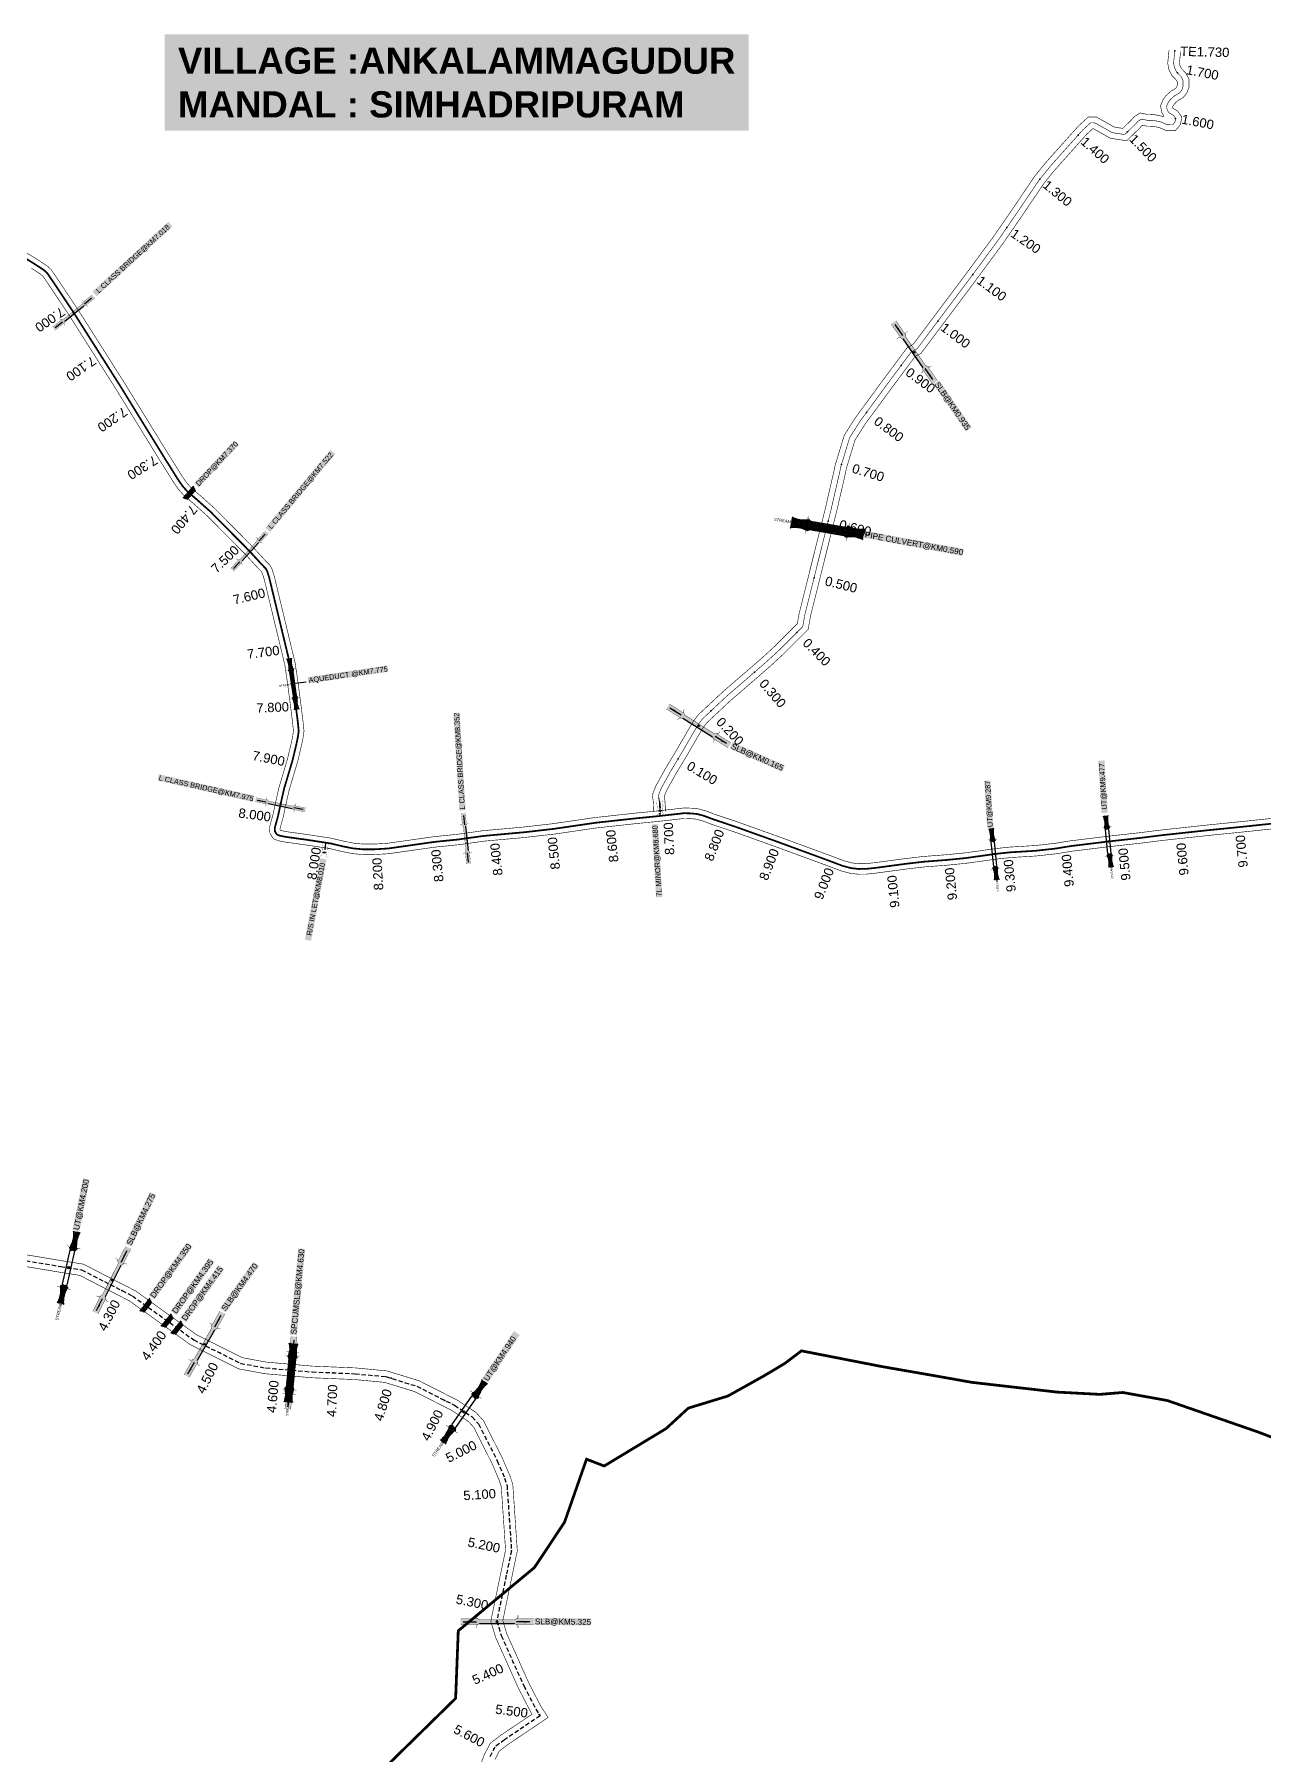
# Model space of a CAD drawing. Header units: inches. Extents: x 174104 to 230935, y 1583276 to 1631460.
# Drawn here: x 195551 to 197661, y 1611636 to 1614587 of the extents above; entities that cross this region are included whole.
import ezdxf
from ezdxf.enums import TextEntityAlignment as Align

# ---------------------------------------------------------------- set-up
doc = ezdxf.new("R2010")
doc.units = ezdxf.units.IN
doc.header["$LTSCALE"] = 15
doc.header["$MEASUREMENT"] = 0
doc.linetypes.add('ACAD_ISO02W100', pattern=[15, 12, -3])
doc.linetypes.add('HIDDEN2', pattern=[0.1875, 0.125, -0.0625])
for name, color, linetype in [('CANAL1', 7, 'Continuous'), ('CS', 134, 'Continuous'), ('CSMark', 72, 'Continuous'), ('STRUCTURE', 5, 'Continuous'), ('TEXT', 1, 'Continuous'), ('text2', 7, 'Continuous'), ('VILLAGE BOUNDRY', 5, 'Continuous')]:
    doc.layers.add(name, color=color, linetype=linetype)
doc.styles.get("Standard").update_dxf_attribs({"font": 'arial.ttf'})
doc.dimstyles.get("Standard").update_dxf_attribs({"dimtxt": 0.18, "dimasz": 0.18, "dimexe": 0.18, "dimexo": 0.0625, "dimgap": 0.09, "dimtad": 0, "dimtih": 1, "dimtoh": 1, "dimdec": 4, "dimzin": 0, "dimdsep": 46, "dimtxsty": 'Standard', "dimcen": 0.09, "dimadec": 0, "dimazin": 0, "dimtfac": 1, "dimtdec": 4, "dimtofl": 0, "dimtmove": 0, "dimatfit": 3, "dimfxl": 1, "dimtolj": 1, "dimtzin": 0, "dimarcsym": 0})

# ---------------------------------------------------------------- blocks, each defined once
blk = doc.blocks.new('DROP')
h = blk.add_hatch()
h.set_pattern_fill('ANSI31', color=1, scale=10, angle=45)
h.set_pattern_definition([(90, (-324.4107, -25.7687), (-1.25, 0), [])])
h.paths.add_polyline_path([(-9.9, -4.3), (-13.8, 4.1), (13.8, 4.1), (10.2, -4.3)])
at = {"layer": 'STRUCTURE', "color": 5, "const_width": 0.49}
blk.add_lwpolyline([(-9.9, -4.3), (-13.8, 4.1), (13.8, 4.1), (10.2, -4.3), (-9.9, -4.3)], dxfattribs=at)
at = {"layer": 'STRUCTURE', "color": 5}
blk.add_circle((0, 0), 1.33, dxfattribs=at)
blk = doc.blocks.new('OT')
at = {"layer": 'STRUCTURE', "color": 190}
for points, const_width in [([(769751.4, 1706595.8), (769729.4, 1706595.8)], 0.5), ([(769751.4, 1706579), (769729.4, 1706579)], 0.5), ([(769775.2, 1706601.8), (769775.2, 1706597.8), (769769.2, 1706593.8), (769761.8, 1706593.8), (769754.4, 1706593.8), (769748.4, 1706597.8), (769748.4, 1706601.8)], 0.5), ([(769748.4, 1706573), (769748.4, 1706577), (769754.4, 1706581), (769761.8, 1706581), (769761.8, 1706581), (769761.8, 1706581), (769769.2, 1706581), (769775.2, 1706577), (769775.2, 1706573)], 0.5), ([(769761.8, 1706593.8), (769761.8, 1706581)], 2.5)]:
    blk.add_lwpolyline(points, dxfattribs=dict(at, const_width=const_width))
at = {"layer": 'STRUCTURE', "color": 0}
blk.add_circle((769761.8, 1706587.4), 1.87, dxfattribs=at)
blk.add_leader([(769732.6, 1706587.4), (769753.8, 1706587.4)], dimstyle='Standard', override={"dimasz": 10, "dimgap": 0.09, "dimtad": 0}, dxfattribs=at)
blk = doc.blocks.new('SLB')
at = {"layer": 'STRUCTURE'}
h = blk.add_hatch(dxfattribs=at)
h.set_pattern_fill('DOTS', color=6, scale=20, angle=320.3722, style=0)
h.set_pattern_definition([(320.372247934, (-159.4327, -72.9564), (1.2786241598, 0.5641323054), [0, -1.25])])
h.paths.add_polyline_path([(769699.5, 1706871.1), (769699.5, 1706861.1), (769729.1, 1706861.1), (769732.1, 1706863.1), (769792.1, 1706863.1), (769795.1, 1706861.1), (769824.7, 1706861.1), (769824.7, 1706871.1), (769795.1, 1706871.1), (769792.1, 1706869.1), (769732.1, 1706869.1), (769729.1, 1706871.1)])
at = {"layer": 'STRUCTURE', "color": 6, "linetype": 'ACAD_ISO02W100', "ltscale": 0.5, "const_width": 0.5}
for points in [[(769699.5, 1706871.1), (769729.1, 1706871.1)], [(769795.1, 1706871.1), (769824.7, 1706871.1)], [(769699.5, 1706861.1), (769729.1, 1706861.1)], [(769795.1, 1706861.1), (769824.7, 1706861.1)]]:
    blk.add_lwpolyline(points, dxfattribs=at)
at = {"layer": 'STRUCTURE', "color": 6, "const_width": 0.628}
for points in [[(769726.1, 1706877.1), (769726.1, 1706873.1), (769732.1, 1706869.1), (769792.1, 1706869.1), (769798.1, 1706873.1), (769798.1, 1706877.1)], [(769726.1, 1706855.1), (769726.1, 1706859.1), (769732.1, 1706863.1), (769792.1, 1706863.1), (769798.1, 1706859.1), (769798.1, 1706855.1)]]:
    blk.add_lwpolyline(points, dxfattribs=at)
at = {"layer": 'STRUCTURE', "color": 6}
blk.add_lwpolyline([(769732.1, 1706863.1), (769792.1, 1706863.1)], dxfattribs=at)
blk.add_lwpolyline([(769732.1, 1706863.1), (769792.1, 1706863.1)], dxfattribs=at)
at = {"layer": 'STRUCTURE', "color": 0}
blk.add_circle((769762.1, 1706866.1), 1.24, dxfattribs=at)
for points in [[(769703.8, 1706866), (769726.7, 1706866)], [(769818.6, 1706865.8), (769795.7, 1706865.8)]]:
    blk.add_leader(points, dimstyle='Standard', override={"dimasz": 10, "dimgap": 0.09, "dimtad": 0}, dxfattribs=at)
blk = doc.blocks.new('AQUEDUCT')
at = {"layer": 'STRUCTURE'}
h = blk.add_hatch(dxfattribs=at)
h.set_pattern_fill('DASH', color=256, scale=8, angle=-90, style=0)
h.set_pattern_definition([(270, (-1706662.7411, 769762.6106), (1, -1), [1, -1])])
edge = h.paths.add_edge_path()
edge.add_spline(control_points=[(6.5, -63.1), (6.2, -62.6), (5.2, -61.2), (4.6, -58.3), (4.1, -54.4), (3.3, -48.8), (4.1, -41.4), (5.4, -35.8), (6, -33)], knot_values=[0, 0, 0, 0, 1.613557, 5.24513, 8.624976, 13.470124, 22.190216, 30.746377, 30.746377, 30.746377, 30.746377], degree=3, periodic=0)
edge.add_line((6, -33), (4, -30))
edge.add_line((4, -30), (4, 30))
edge.add_line((4, 30), (6, 33))
edge.add_spline(control_points=[(6, 33), (5.3, 35.8), (3.9, 41.3), (2.8, 48.7), (3.5, 54.4), (3.9, 58.3), (4.4, 61.2), (5.4, 62.6), (5.7, 63.1)], knot_values=[0, 0, 0, 0, 8.556161, 17.276253, 22.121402, 25.501247, 29.13282, 30.746377, 30.746377, 30.746377, 30.746377], degree=3, periodic=0)
edge.add_line((5.7, 63.1), (-6.5, 63.1))
edge.add_spline(control_points=[(-6.5, 63.1), (-6.2, 62.6), (-5.2, 61.2), (-4.6, 58.3), (-4.1, 54.4), (-3.3, 48.8), (-4.1, 41.4), (-5.4, 35.8), (-6, 33)], knot_values=[0, 0, 0, 0, 1.613557, 5.24513, 8.624976, 13.470124, 22.190216, 30.746377, 30.746377, 30.746377, 30.746377], degree=3, periodic=0)
edge.add_line((-6, 33), (-4, 30))
edge.add_line((-4, 30), (-4, -30))
edge.add_line((-4, -30), (-6, -33))
edge.add_spline(control_points=[(-6, -33), (-5.3, -35.8), (-3.9, -41.3), (-2.8, -48.7), (-3.5, -54.4), (-3.9, -58.3), (-4.4, -61.2), (-5.4, -62.6), (-5.7, -63.1)], knot_values=[0, 0, 0, 0, 8.556161, 17.276253, 22.121402, 25.501247, 29.13282, 30.746377, 30.746377, 30.746377, 30.746377], degree=3, periodic=0)
edge.add_line((-5.7, -63.1), (6.5, -63.1))
blk.add_circle((0, 0), 0.938)
at = {"layer": 'STRUCTURE', "const_width": 0.628}
for points in [[(-12, 36), (-8, 36), (-4, 30), (-4, -30), (-8, -36), (-12, -36)], [(12, 36), (8, 36), (4, 30), (4, -30), (8, -36), (12, -36)]]:
    blk.add_lwpolyline(points, dxfattribs=at)
at = {"layer": 'STRUCTURE', "color": 3}
for points in [[(-4, 30), (-4, -30)], [(-4, 30), (-4, -30)], [(4, 30), (4, -30)]]:
    blk.add_lwpolyline(points, dxfattribs=at)
at = {"layer": 'STRUCTURE'}
for points in [[(-6.5, 63.1), (-5.7, 61.7), (-4.7, 58.2), (-4.2, 54.9), (-3.6, 50.1), (-4.3, 41.4), (-6, 33)], [(5.7, 63.1), (4.8, 61.7), (3.9, 58.2), (3.5, 54.8), (3.1, 50), (4, 41.3), (6, 33)], [(-5.7, -63.1), (-4.8, -61.7), (-3.9, -58.2), (-3.5, -54.8), (-3.1, -50), (-4, -41.3), (-6, -33)], [(6.5, -63.1), (5.7, -61.7), (4.7, -58.2), (4.2, -54.9), (3.6, -50.1), (4.3, -41.4), (6, -33)]]:
    blk.add_spline(points, degree=3, dxfattribs=at)
at = {"layer": 'STRUCTURE', "color": 0}
blk.add_text('STREAM', height=5, dxfattribs=at).set_placement((-19.7, -0.1), align=Align.MIDDLE_CENTER)
for points in [[(32.5, 0.1), (5.8, 0)], [(0.4, -62), (0.1, -38.2)]]:
    blk.add_leader(points, dimstyle='Standard', override={"dimasz": 10, "dimgap": 0.09, "dimtad": 0}, dxfattribs=at)
blk = doc.blocks.new('UT')
at = {"layer": 'STRUCTURE'}
h = blk.add_hatch(dxfattribs=at)
h.set_pattern_fill('DASH', color=150, scale=8, angle=-39.6278, style=0)
h.set_pattern_definition([(320.372247933, (-4370.464, -6260.8811), (1.40800153113, 0.132407282), [1, -1])])
h.paths.add_polyline_path([(765163, 1700681.9), (765165.6, 1700680.6), (765167.2, 1700680.3), (765169.1, 1700680), (765172.4, 1700679.6), (765176.4, 1700679.3), (765179.5, 1700679.5), (765183.1, 1700679.9), (765187.7, 1700680.9), (765188.9, 1700681.2), (765193.1, 1700682.2), (765196.1, 1700680.2), (765196.1, 1700672.2), (765193.1, 1700670.2), (765190.5, 1700670.8), (765188.1, 1700671.3), (765185.5, 1700671.8), (765183.6, 1700672.1), (765181, 1700672.5), (765180.3, 1700672.5), (765178.5, 1700672.6), (765176.7, 1700672.6), (765174.6, 1700672.5), (765172.5, 1700672.3), (765170.4, 1700672), (765168.5, 1700671.7), (765166.1, 1700671.2), (765165, 1700670.8), (765163, 1700669.7)])
h.paths.add_polyline_path([(765259.1, 1700682.2), (765256.1, 1700680.2), (765256.1, 1700672.2), (765259.1, 1700670.2), (765261.9, 1700671), (765264.4, 1700671.6), (765266.4, 1700672), (765269.1, 1700672.5), (765272.7, 1700673), (765276.1, 1700673.1), (765278.6, 1700672.9), (765281.2, 1700672.7), (765283.9, 1700672.3), (765286.4, 1700671.9), (765288, 1700671.3), (765289.2, 1700670.6), (765289.1, 1700682.7), (765287.6, 1700681.8), (765285.7, 1700681.2), (765283, 1700680.7), (765281.2, 1700680.4), (765276.7, 1700679.9), (765272.7, 1700679.9), (765268.7, 1700680.3), (765264.8, 1700681), (765261.2, 1700681.7)])
at = {"layer": 'STRUCTURE', "color": 150, "const_width": 0.628}
for points in [[(765190.1, 1700688.2), (765190.1, 1700684.2), (765196.1, 1700680.2), (765256.1, 1700680.2), (765262.1, 1700684.2), (765262.1, 1700688.2)], [(765190.1, 1700664.2), (765190.1, 1700668.2), (765196.1, 1700672.2), (765256.1, 1700672.2), (765262.1, 1700668.2), (765262.1, 1700664.2)]]:
    blk.add_lwpolyline(points, dxfattribs=at)
at = {"layer": 'STRUCTURE', "color": 150}
for points in [[(765196.1, 1700680.2), (765256.1, 1700680.2)], [(765196.1, 1700672.2), (765256.1, 1700672.2)], [(765196.1, 1700672.2), (765256.1, 1700672.2)]]:
    blk.add_lwpolyline(points, dxfattribs=at)
at = {"layer": 'STRUCTURE', "color": 0}
blk.add_circle((765226.1, 1700676.2), 1.89, dxfattribs=at)
at = {"layer": 'STRUCTURE', "color": 150}
for points in [[(765163, 1700681.9), (765164.4, 1700681.1), (765167.9, 1700680.2), (765171.2, 1700679.8), (765176.1, 1700679.4), (765184.7, 1700680.3), (765193.1, 1700682.2)], [(765163, 1700669.7), (765164.3, 1700670.6), (765167.8, 1700671.6), (765171.2, 1700672.1), (765176, 1700672.6), (765184.7, 1700672), (765193.1, 1700670.2)], [(765289.1, 1700682.7), (765287.8, 1700681.9), (765284.3, 1700680.9), (765280.9, 1700680.4), (765276.1, 1700679.8), (765267.4, 1700680.5), (765259.1, 1700682.2)], [(765289.2, 1700670.6), (765287.8, 1700671.4), (765284.2, 1700672.3), (765280.9, 1700672.7), (765276.1, 1700673.1), (765267.4, 1700672.2), (765259.1, 1700670.2)]]:
    blk.add_spline(points, degree=3, dxfattribs=at)
at = {"layer": 'STRUCTURE', "color": 0}
blk.add_text('STREAM', height=5, dxfattribs=at).set_placement((765148.2, 1700675.8), align=Align.MIDDLE_CENTER)
for points in [[(765190.9, 1700676), (765164.2, 1700675.8)], [(765289.3, 1700676.7), (765265.4, 1700676.4)]]:
    blk.add_leader(points, dimstyle='Standard', override={"dimasz": 10, "dimgap": 0.09, "dimtad": 0}, dxfattribs=at)
blk = doc.blocks.new('SP')
at = {"layer": 'STRUCTURE'}
h = blk.add_hatch(dxfattribs=at)
h.set_pattern_fill('DASH', color=256, scale=8, style=0)
edge = h.paths.add_edge_path()
edge.add_spline(control_points=[(769825.7, 1706742.1), (769825.3, 1706741.8), (769823.8, 1706740.8), (769820.9, 1706740.3), (769817, 1706739.7), (769811.4, 1706738.9), (769804, 1706739.7), (769798.4, 1706741), (769795.6, 1706741.6)], knot_values=[0, 0, 0, 0, 1.613557, 5.24513, 8.624976, 13.470124, 22.190216, 30.746377, 30.746377, 30.746377, 30.746377], degree=3, periodic=0)
edge.add_line((769795.6, 1706741.6), (769792.6, 1706739.6))
edge.add_line((769792.6, 1706739.6), (769732.6, 1706739.6))
edge.add_line((769732.6, 1706739.6), (769729.6, 1706741.6))
edge.add_spline(control_points=[(769729.6, 1706741.6), (769726.9, 1706740.9), (769721.3, 1706739.5), (769713.9, 1706738.5), (769708.3, 1706739.1), (769704.4, 1706739.6), (769701.5, 1706740), (769700, 1706741), (769699.5, 1706741.3)], knot_values=[0, 0, 0, 0, 8.556161, 17.276253, 22.121402, 25.501247, 29.13282, 30.746377, 30.746377, 30.746377, 30.746377], degree=3, periodic=0)
edge.add_line((769699.5, 1706741.3), (769699.5, 1706722.1))
edge.add_spline(control_points=[(769699.5, 1706722.1), (769700, 1706722.4), (769701.4, 1706723.4), (769704.3, 1706724), (769708.2, 1706724.5), (769713.8, 1706725.3), (769721.2, 1706724.5), (769726.8, 1706723.3), (769729.6, 1706722.6)], knot_values=[0, 0, 0, 0, 1.613557, 5.24513, 8.624976, 13.470124, 22.190216, 30.746377, 30.746377, 30.746377, 30.746377], degree=3, periodic=0)
edge.add_line((769729.6, 1706722.6), (769732.6, 1706724.6))
edge.add_line((769732.6, 1706724.6), (769792.6, 1706724.6))
edge.add_line((769792.6, 1706724.6), (769795.6, 1706722.6))
edge.add_spline(control_points=[(769795.6, 1706722.6), (769798.4, 1706723.3), (769803.9, 1706724.8), (769811.3, 1706725.8), (769817, 1706725.1), (769820.9, 1706724.7), (769823.8, 1706724.2), (769825.2, 1706723.3), (769825.7, 1706723)], knot_values=[0, 0, 0, 0, 8.556161, 17.276253, 22.121402, 25.501247, 29.13282, 30.746377, 30.746377, 30.746377, 30.746377], degree=3, periodic=0)
edge.add_line((769825.7, 1706723), (769825.7, 1706742.1))
h.paths.add_polyline_path([(769764.2, 1706732.1, -1), (769761.1, 1706732.1, -1)], flags=0)
h.paths.add_polyline_path([(769761.1, 1706732.1, 1), (769764.2, 1706732.1, 1)], flags=16)
at = {"layer": 'STRUCTURE', "const_width": 0.628}
for points in [[(769726.6, 1706747.6), (769726.6, 1706743.6), (769732.6, 1706739.6), (769792.6, 1706739.6), (769798.6, 1706743.6), (769798.6, 1706747.6)], [(769726.6, 1706716.6), (769726.6, 1706720.6), (769732.6, 1706724.6), (769792.6, 1706724.6), (769798.6, 1706720.6), (769798.6, 1706716.6)]]:
    blk.add_lwpolyline(points, dxfattribs=at)
at = {"layer": 'STRUCTURE', "color": 3}
blk.add_lwpolyline([(769732.6, 1706724.6), (769792.6, 1706724.6)], dxfattribs=at)
blk.add_lwpolyline([(769732.6, 1706724.6), (769792.6, 1706724.6)], dxfattribs=at)
at = {"layer": 'STRUCTURE', "color": 0}
blk.add_circle((769762.6, 1706732.1), 1.55, dxfattribs=at)
at = {"layer": 'STRUCTURE'}
for points in [[(769699.5, 1706741.3), (769700.9, 1706740.5), (769704.4, 1706739.6), (769707.8, 1706739.2), (769712.6, 1706738.8), (769721.3, 1706739.7), (769729.6, 1706741.6)], [(769699.5, 1706722.1), (769700.9, 1706723), (769704.4, 1706724), (769707.7, 1706724.5), (769712.5, 1706725), (769721.2, 1706724.4), (769729.6, 1706722.6)], [(769825.7, 1706742.1), (769824.3, 1706741.3), (769820.8, 1706740.3), (769817.5, 1706739.8), (769812.7, 1706739.2), (769804, 1706739.9), (769795.6, 1706741.6)], [(769825.7, 1706723), (769824.3, 1706723.8), (769820.8, 1706724.7), (769817.4, 1706725.1), (769812.6, 1706725.5), (769803.9, 1706724.6), (769795.6, 1706722.6)]]:
    blk.add_spline(points, degree=3, dxfattribs=at)
at = {"layer": 'STRUCTURE', "color": 0}
blk.add_text('STREAM', height=5, dxfattribs=at).set_placement((769684.3, 1706732.1), align=Align.MIDDLE_CENTER)
for points in [[(769727.4, 1706732.1), (769700.8, 1706732.1)], [(769824.4, 1706732.1), (769800.5, 1706732.1)]]:
    blk.add_leader(points, dimstyle='Standard', override={"dimasz": 10, "dimgap": 0.09, "dimtad": 0}, dxfattribs=at)

msp = doc.modelspace()

# ---------------------------------------------------------------- linework, layer by layer
at = {"layer": 'CANAL1', "color": 200, "const_width": 1}
for points in [[(196614.11257, 1613253.04996), (196613.30807, 1613269.72628), (196611.61297, 1613282.73297), (196617.89725, 1613298.71685), (196634.06459, 1613327.80651), (196654.89009, 1613362.6837), (196681.95869, 1613409.18194), (196690.70217, 1613420.34379), (196732.5582, 1613459.51019), (196799.55595, 1613517.4478), (196822.62189, 1613538.63024), (196860.3534, 1613576.29937), (196863.29785, 1613593.0701), (196908.39341, 1613774.02392), (196923.34336, 1613838.80492), (196925.3003, 1613848.36534), (196940.93438, 1613899.70208), (196960.77529, 1613931.00531), (196980.81638, 1613958.08747), (197003.48015, 1613989.11886), (197048.6567, 1614049.80655), (197059.30121, 1614055.82451), (197149.94922, 1614176.69678), (197197.62736, 1614241.34709), (197228.17965, 1614285.6679), (197267.72548, 1614344.15138), (197286.87024, 1614367.71663), (197342.76222, 1614430.3106), (197359.66553, 1614445.69659), (197373.75491, 1614445.62551), (197404.34649, 1614428.43486), (197418.7188, 1614426.23942), (197432.68681, 1614439.70832), (197438.21481, 1614445.96278), (197448.4164, 1614452.64337), (197462.24798, 1614450.03127), (197472.56501, 1614449.78457), (197487.88648, 1614446.76792), (197489.32405, 1614447.38055), (197489.32405, 1614447.38055), (197485.51053, 1614454.35196), (197483.74087, 1614465.2555), (197487.97532, 1614475.52047), (197492.85023, 1614482.1354), (197501.83829, 1614490.30246), (197509.54433, 1614494.7958), (197511.22072, 1614496.92717), (197512.31214, 1614499.97665), (197512.31214, 1614506.16585), (197510.75577, 1614509.03241), (197503.2838, 1614516.68912), (197497.84391, 1614527.57909), (197495.94917, 1614538.17286), (197498.183, 1614560.17778)], [(196634.08934, 1613254.01368), (196633.2456, 1613271.5034), (196632.111, 1613280.20929), (196636.02419, 1613290.16236), (196651.39538, 1613317.81951), (196672.11874, 1613352.52566), (196698.55132, 1613397.93133), (196705.49464, 1613406.79512), (196745.93702, 1613444.63871), (196812.86397, 1613502.5151), (196836.45707, 1613524.18165), (196878.95867, 1613566.61298), (196882.8747, 1613588.91755), (196927.84201, 1613769.35676), (196942.88715, 1613834.55025), (196944.70597, 1613843.43589), (196959.27749, 1613891.28355), (196977.28144, 1613919.68859), (196996.93044, 1613946.24091), (197019.57748, 1613977.24939), (197062.17712, 1614034.4754), (197072.78932, 1614040.4751), (197165.99779, 1614164.76155), (197213.91295, 1614229.73324), (197244.69723, 1614274.39059), (197283.80175, 1614332.22144), (197302.09909, 1614354.74359), (197356.99073, 1614416.21728), (197367.36193, 1614425.65751), (197368.47346, 1614425.6519), (197397.72487, 1614409.21436), (197425.47922, 1614404.97473), (197447.14389, 1614425.86529), (197451.42033, 1614430.70371), (197452.62791, 1614431.4945), (197460.13929, 1614430.07598), (197470.37829, 1614429.83114), (197481.74997, 1614427.59217), (197493.01136, 1614422.49508), (197502.20755, 1614422.30489), (197509.06657, 1614422.16305), (197517.87828, 1614432.86618), (197520.1392, 1614445.91187), (197512.65291, 1614456.15141), (197505.02132, 1614460.5919), (197504.65834, 1614461.21507), (197504.39029, 1614462.86663), (197505.52945, 1614465.62813), (197507.77126, 1614468.67012), (197513.73066, 1614474.08517), (197522.90943, 1614479.43725), (197528.95381, 1614487.12209), (197532.31214, 1614496.50543), (197532.31214, 1614511.24507), (197527.00794, 1614521.01448), (197519.77955, 1614528.42158), (197517.02398, 1614533.93788), (197516.12965, 1614538.93821), (197518.08074, 1614558.15786)], [(195498.51831, 1614236.18919), (195555.62712, 1614201.59203), (195573.22165, 1614189.92136), (195579.59942, 1614184.19968), (195588.54522, 1614171.13151), (195625.17455, 1614116.35492), (195707.16688, 1613987.12296), (195780.1483, 1613868.49402), (195794.60874, 1613845.47806), (195804.25435, 1613829.90987), (195812.30035, 1613818.2109), (195819.14708, 1613810.4784), (195838.2458, 1613793.92376), (195860.24489, 1613774.25873), (195926.36737, 1613707.50121), (195947.51632, 1613684.40635), (195955.19166, 1613676.60643), (195958.73519, 1613670.373), (195962.67454, 1613658.07043), (195998.58879, 1613508.82748), (196003.70032, 1613473.92775), (196007.10342, 1613447.8156), (196012.01701, 1613409.13283), (196013.7326, 1613392.38756), (196012.12613, 1613380.40854), (196009.36158, 1613367.23577), (196002.68461, 1613339.28573), (195988.29396, 1613291.06586), (195982.62413, 1613265.83294), (195977.48241, 1613242.27279), (195974.1093, 1613230.40848), (195972.61017, 1613224.74611), (195972.79062, 1613222.62822), (195973.2035, 1613221.99405), (195974.91982, 1613221.34498), (195983.51202, 1613219.54242), (196018.28089, 1613214.736), (196060.98434, 1613208.25111), (196082.05424, 1613203.17718), (196099.32098, 1613199.76303), (196114.48101, 1613198.29093), (196134.05368, 1613198.24266), (196157.08805, 1613199.62292), (196199.83434, 1613205.70885), (196237.63048, 1613211.04757), (196276.413, 1613214.96033), (196321.32224, 1613221.22692), (196391.02156, 1613227.5137), (196442.16356, 1613233.39429), (196512.70504, 1613243.70973), (196582.29141, 1613251.33968), (196619.25201, 1613254.98846), (196652.55602, 1613258.73346), (196665.21069, 1613260.21174), (196678.59359, 1613259.86106), (196690.19047, 1613258.68268), (196702.71316, 1613255.35583), (196718.0769, 1613249.56643), (196756.99908, 1613236.4899), (196826.76712, 1613211.55106), (196915.8591, 1613178.85428), (196940.63897, 1613169.51085), (196953.91904, 1613165.94938), (196965.92405, 1613164.5406), (196977.17478, 1613164.63896), (196992.35425, 1613166.20147), (197045.88528, 1613173.38769), (197077.05107, 1613177.00561), (197115.15144, 1613179.89841), (197148.02407, 1613183.14869), (197200.46356, 1613190.45205), (197224.45609, 1613193.0446), (197268.11961, 1613195.69896), (197302.44201, 1613199.48866), (197328.10385, 1613203.69727), (197394.56988, 1613211.81172), (197446.8989, 1613217.61206), (197485.96781, 1613222.51455), (197563.6399, 1613230.91446), (197627.69232, 1613237.35561), (197681.07132, 1613242.99056)], [(195545.98488, 1614186.38797), (195562.17835, 1614175.64664), (195565.96858, 1614172.24632), (195573.63678, 1614161.04449), (195610.09145, 1614106.52908), (195691.90112, 1613977.58504), (195764.8617, 1613858.98998), (195779.33726, 1613835.94994), (195789.17965, 1613820.06413), (195798.09365, 1613807.1031), (195806.45892, 1613797.6556), (195826.3522, 1613780.41224), (195847.84111, 1613761.20327), (195913.33063, 1613695.08479), (195934.45968, 1613672.01165), (195940.70834, 1613665.66157), (195942.16281, 1613663.103), (195945.32946, 1613653.21357), (195980.89721, 1613505.41052), (195985.86968, 1613471.46025), (195989.25058, 1613445.5184), (195994.13299, 1613407.08117), (195995.6094, 1613392.67044), (195994.37387, 1613383.45746), (195991.79642, 1613371.17623), (195985.29339, 1613343.95427), (195970.86804, 1613295.61814), (195965.04987, 1613269.72506), (195960.01559, 1613246.65721), (195956.7507, 1613235.17352), (195954.40983, 1613226.33189), (195955.23938, 1613216.59578), (195961.3305, 1613207.23995), (195969.85818, 1613204.01502), (195980.42798, 1613201.79758), (196015.69711, 1613196.922), (196057.51966, 1613190.57089), (196078.19976, 1613185.59082), (196096.69902, 1613181.93297), (196113.58699, 1613180.29307), (196134.57032, 1613180.24134), (196158.89795, 1613181.69908), (196202.36166, 1613187.88715), (196239.79352, 1613193.17443), (196278.561, 1613197.08567), (196323.37576, 1613203.33908), (196392.85844, 1613209.6063), (196444.49444, 1613215.54371), (196514.98896, 1613225.85227), (196584.15659, 1613233.43632), (196621.14199, 1613237.08754), (196654.60598, 1613240.85054), (196666.02331, 1613242.18426), (196677.44641, 1613241.88494), (196686.94953, 1613240.91932), (196697.21484, 1613238.19217), (196712.0351, 1613232.60757), (196751.10292, 1613219.4821), (196820.63688, 1613194.62694), (196909.5829, 1613161.98372), (196935.11903, 1613152.35515), (196950.52096, 1613148.22462), (196964.94995, 1613146.5314), (196978.17722, 1613146.64704), (196994.47375, 1613148.32453), (197048.12072, 1613155.52631), (197078.77093, 1613159.08439), (197116.71856, 1613161.96559), (197150.15193, 1613165.27131), (197202.67244, 1613172.58595), (197225.96991, 1613175.1034), (197269.65439, 1613177.75904), (197304.88799, 1613181.64934), (197330.65215, 1613185.87473), (197396.65212, 1613193.93228), (197449.0111, 1613199.73594), (197488.05619, 1613204.63545), (197565.5081, 1613213.01154), (197629.53768, 1613219.45039), (197682.86068, 1613225.07944)], [(195526.32242, 1612495.35776), (195597.58405, 1612483.46911), (195635.27742, 1612477.4675), (195675.71921, 1612456.58212), (195724.5509, 1612431.64914), (195829.63856, 1612356.13583), (195908.2705, 1612316.90927), (195949.26204, 1612309.37846), (196028.56902, 1612302.54682), (196101.99498, 1612299.49699), (196156.11687, 1612294.34841), (196211.23853, 1612277.4047), (196277.21015, 1612243.9636), (196308.83669, 1612223.04313), (196321.74617, 1612209.01043), (196354.40506, 1612144.2028), (196367.30552, 1612114.0699), (196372.05678, 1612099.42737), (196374.42567, 1612064.57581), (196377.44391, 1612020.1526), (196379.77894, 1611985.64749), (196370.68515, 1611941.85536), (196354.89364, 1611865.74981), (196361.59776, 1611843.64681), (196399.79931, 1611758.46439), (196420.25085, 1611718.88993), (196432.6233, 1611699.71091), (196363.88615, 1611653.46701), (196349.04638, 1611642.14376), (196341.4482, 1611627.61997)], [(195524.40573, 1612475.4011), (195594.36603, 1612463.72956), (195628.95723, 1612458.22188), (195666.58319, 1612438.79069), (195714.10863, 1612414.52466), (195819.27266, 1612338.95648), (195901.87411, 1612297.74968), (195946.59076, 1612289.5345), (196027.29515, 1612282.58249), (196100.63199, 1612279.53636), (196152.1912, 1612274.63157), (196203.72427, 1612258.79094), (196267.13838, 1612226.64624), (196295.76876, 1612207.7077), (196305.14016, 1612197.52091), (196336.26435, 1612135.75871), (196348.56222, 1612107.03333), (196352.27042, 1612095.60533), (196354.47171, 1612063.21953), (196357.48991, 1612018.79686), (196359.63957, 1611987.03101), (196351.10291, 1611945.92177), (196334.2752, 1611864.82238), (196342.82814, 1611836.62393), (196381.77722, 1611749.77467), (196402.924, 1611708.85489), (196405.18219, 1611705.35438), (196352.22772, 1611669.7285), (196333.38359, 1611655.34979), (196323.12967, 1611635.7496), (196318.17756, 1611622.3235)]]:
    msp.add_lwpolyline(points, dxfattribs=at)
at = {"layer": 'CANAL1', "color": 1, "linetype": 'HIDDEN2', "ltscale": 4, "const_width": 1}
for points in [[(197426.80879, 1614420.14857), (197439.91535, 1614432.78681), (197444.81757, 1614438.33324), (197450.52216, 1614442.06894), (197461.19364, 1614440.05362), (197471.47165, 1614439.80785), (197484.81823, 1614437.18005), (197495.26744, 1614432.45056), (197502.41431, 1614432.30276), (197504.42718, 1614432.26113), (197508.47684, 1614437.18005), (197509.56118, 1614443.43676), (197505.81524, 1614448.56035), (197497.70949, 1614453.27673), (197495.08443, 1614457.78351), (197494.06558, 1614464.06106), (197496.75239, 1614470.5743), (197500.31074, 1614475.40276), (197507.78447, 1614482.19381), (197516.22688, 1614487.11653), (197520.08727, 1614492.02463), (197522.31214, 1614498.24104), (197522.31214, 1614508.70546), (197518.88186, 1614515.02345), (197511.53167, 1614522.55535), (197507.43395, 1614530.75849), (197506.03941, 1614538.55553), (197508.13187, 1614559.16782)], [(196624.10096, 1613253.53182), (196623.27683, 1613270.61484), (196621.86199, 1613281.47113), (196626.96072, 1613294.4396), (196642.72999, 1613322.81301), (196663.50442, 1613357.60468), (196690.25501, 1613403.55663), (196698.0984, 1613413.56945), (196739.24761, 1613452.07445), (196806.20996, 1613509.98145), (196829.53948, 1613531.40594), (196869.65603, 1613571.45618), (196873.08628, 1613590.99383), (196918.11771, 1613771.69034), (196933.11525, 1613836.67759), (196935.00313, 1613845.90061), (196950.10593, 1613895.49282), (196969.02836, 1613925.34695), (196988.87341, 1613952.16419), (197011.52881, 1613983.18412), (197055.41691, 1614042.14097), (197066.04527, 1614048.14981), (197157.97351, 1614170.72916), (197205.77015, 1614235.54016), (197236.43844, 1614280.02924), (197275.76362, 1614338.18641), (197294.48466, 1614361.23011), (197349.87647, 1614423.26394), (197363.51373, 1614435.67705), (197371.11419, 1614435.63871), (197401.03568, 1614418.82461), (197422.09901, 1614415.60707), (197426.80879, 1614420.14857)]]:
    msp.add_lwpolyline(points, dxfattribs=at)
at = {"layer": 'CANAL1', "color": 3, "linetype": 'HIDDEN2', "ltscale": 4, "true_color": 0x00ff00, "const_width": 3}
msp.add_lwpolyline([(195493.917, 1614228.454), (195550.806, 1614193.99), (195567.7, 1614182.784), (195572.784, 1614178.223), (195581.091, 1614166.088), (195617.633, 1614111.442), (195699.534, 1613982.354), (195772.505, 1613863.742), (195786.973, 1613840.714), (195796.717, 1613824.987), (195805.197, 1613812.657), (195812.803, 1613804.067), (195832.299, 1613787.168), (195854.043, 1613767.731), (195919.849, 1613701.293), (195940.988, 1613678.209), (195947.95, 1613671.134), (195950.449, 1613666.738), (195954.002, 1613655.642), (195989.743, 1613507.119), (195994.785, 1613472.694), (195998.177, 1613446.667), (196003.075, 1613408.107), (196004.671, 1613392.529), (196003.25, 1613381.933), (196000.579, 1613369.206), (195993.989, 1613341.62), (195992.84868, 1613337.79903), (195979.581, 1613293.342), (195973.837, 1613267.779), (195973.35642, 1613265.57693), (195968.749, 1613244.465), (195967.76292, 1613240.99663), (195965.43, 1613232.791), (195963.51, 1613225.539), (195964.015, 1613219.612), (195967.267, 1613214.617), (195972.389, 1613212.68), (195981.97, 1613210.67), (196016.989, 1613205.829), (196059.252, 1613199.411), (196080.127, 1613194.384), (196098.01, 1613190.848), (196114.034, 1613189.292), (196134.312, 1613189.242), (196157.993, 1613190.661), (196201.098, 1613196.798), (196238.712, 1613202.111), (196277.487, 1613206.023), (196322.349, 1613212.283), (196391.94, 1613218.56), (196443.329, 1613224.469), (196513.847, 1613234.781), (196583.224, 1613242.388), (196620.197, 1613246.038), (196653.581, 1613249.792), (196665.617, 1613251.198), (196678.02, 1613250.873), (196688.57, 1613249.801), (196699.964, 1613246.774), (196715.056, 1613241.087), (196754.051, 1613227.986), (196823.702, 1613203.089), (196912.721, 1613170.419), (196937.879, 1613160.933), (196952.22, 1613157.087), (196965.437, 1613155.536), (196977.676, 1613155.643), (196993.414, 1613157.263), (197047.003, 1613164.457), (197077.911, 1613168.045), (197115.935, 1613170.932), (197149.088, 1613174.21), (197201.568, 1613181.519), (197225.213, 1613184.074), (197268.887, 1613186.729), (197303.665, 1613190.569), (197329.378, 1613194.786), (197394.03906, 1613202.68009), (197395.611, 1613202.872), (197416.89711, 1613205.23143), (197447.955, 1613208.674), (197487.012, 1613213.575), (197564.574, 1613221.963), (197628.615, 1613228.403), (197681.966, 1613234.035)], dxfattribs=at)
at = {"layer": 'CANAL1', "color": 1, "linetype": 'HIDDEN2', "ltscale": 4, "const_width": 1, "elevation": 1}
msp.add_lwpolyline([(196625.92332, 1613246.68192), (196623.04579, 1613278.17445)], dxfattribs=at)
at = {"layer": 'CANAL1', "color": 1, "linetype": 'HIDDEN2', "ltscale": 4}
msp.add_lwpolyline([(195525.36407, 1612485.37943), (195595.97504, 1612473.59934), (195632.11732, 1612467.84469), (195671.1512, 1612447.6864), (195719.32977, 1612423.0869), (195824.45561, 1612347.54616), (195905.07231, 1612307.32948), (195947.9264, 1612299.45648), (196027.93208, 1612292.56465), (196101.31349, 1612289.51667), (196154.15403, 1612284.48999), (196207.4814, 1612268.09782), (196272.17426, 1612235.30492), (196302.30273, 1612215.37542), (196313.44317, 1612203.26567), (196345.3347, 1612139.98076), (196357.93387, 1612110.55162), (196362.1636, 1612097.51635), (196364.44869, 1612063.89767), (196367.46691, 1612019.47473), (196369.70926, 1611986.33925), (196360.89403, 1611943.88856), (196344.58442, 1611865.2861), (196352.21295, 1611840.13537), (196390.78826, 1611754.11953), (196411.58742, 1611713.87241), (196418.90274, 1611702.53265), (196358.05694, 1611661.59775), (196341.21499, 1611648.74678), (196332.28894, 1611631.68479)], dxfattribs=at)
at = {"layer": 'CS'}
for p in [(197508.13187, 1614559.16782), (197512.76417, 1614521.29238), (197509.47147, 1614442.91916), (197342.02633, 1614414.47249), (197426.80879, 1614420.14857), (197276.4376, 1614339.01602), (197220.1346, 1614256.378), (197161.43886, 1614175.4281), (197101.47911, 1614095.39815), (197038.26046, 1614019.09394), (196978.86771, 1613938.64317), (196936.08912, 1613849.46659), (196913.24207, 1613752.126), (196889.06064, 1613655.09374), (196859.6754, 1613561.49204), (196786.73869, 1613493.14329), (196712.0746, 1613426.64756), (196655.83032, 1613344.75261), (196624, 1613250, 7), (195609.84676, 1612471.39066), (195701.00232, 1612432.44471), (195783.82682, 1612376.74096), (195869.17015, 1612325.23973), (195964.17335, 1612298.05694), (196063.90621, 1612291.07043), (196163.2169, 1612281.70418), (196255.37159, 1612243.82222), (196326.3065, 1612177.73993), (196362.97739, 1612085.54372), (196369.5939, 1611985.78372), (196349.27061, 1611887.87068), (196372.9399, 1611793.9181), (196417.59307, 1611704.56282), (196339.79413, 1611646.03083)]:
    msp.add_point(p, dxfattribs=at)
at = {"layer": 'CS', "color": 2}
msp.add_point((196624, 1613250, 7), dxfattribs=at)
at = {"layer": 'text2', "color": 2}
for p in [(195612.48387, 1614119.14217), (195666.50085, 1614034.4191), (195719.87541, 1613949.28969), (195772.52629, 1613863.70812), (195834.22635, 1613785.44514), (195906.04826, 1613715.22628), (195959.36798, 1613633.34347), (195982.87678, 1613535.65182), (195999.44891, 1613436.65374), (195992.84869, 1613337.79908), (196435.78536, 1613223.60159), (196535.04102, 1613237.10487), (196634.66371, 1613247.66477), (196732.21287, 1613235.32287), (197616.72208, 1613227.20704), (196038.36717, 1613202.58254), (196236.64405, 1613201.8189), (196336.1185, 1613213.52499), (196826.68512, 1613201.99419), (197317.49556, 1613192.83725), (197416.89707, 1613205.23143), (197516.7456, 1613216.79056), (196137.28635, 1613189.42023), (196920.70754, 1613167.40762), (197118.40136, 1613171.17586), (197217.83289, 1613183.27653), (197018.80101, 1613160.67105)]:
    msp.add_point(p, dxfattribs=at)
at = {"layer": 'text2', "color": 2, "linetype": 'Continuous'}
for p in [(195618.43435, 1614110.17895, 1), (195817.59266, 1613799.91535, 1), (195920.10577, 1613701.0126, 1), (195994.74564, 1613472.96275, 1), (195992.84868, 1613337.79903), (195973.35642, 1613265.57693, 1), (195967.76292, 1613240.99663), (196625.92332, 1613246.68192, 1), (196051.03699, 1613200.65852, 1), (196291.58279, 1613207.98991, 1), (197394.03906, 1613202.68009, 1), (197197.86036, 1613181.00263, 1)]:
    msp.add_point(p, dxfattribs=at)
at = {"layer": 'VILLAGE BOUNDRY', "linetype": 'HIDDEN2', "ltscale": 20}
msp.add_lwpolyline([(197736.84832, 1612156.46707, 4.72212, 4.72212, 0), (197652.62801, 1612188.93717, 4.72212, 4.72212, 0), (197495.38193, 1612243.48722, 4.72212, 4.72212, 0), (197418.78075, 1612257.32514, 4.72212, 4.72212, 0), (197379.61034, 1612254.09339, 4.72212, 4.72212, 0), (197306.57655, 1612257.94153, 4.72212, 4.72212, 0), (197159.76751, 1612274.71745, 4.72212, 4.72212, 0), (197094.74184, 1612286.24963, 4.72212, 4.72212, 0), (197005.44721, 1612301.77617, 4.72212, 4.72212, 0), (196867.3684, 1612328.74871, 4.72212, 4.72212, 0), (196838.63523, 1612307.00818, 4.72212, 4.72212, 0), (196802.96227, 1612285.75, 4.72212, 4.72212, 0), (196741.23816, 1612251.26693, 4.72212, 4.72212, 0), (196673.33689, 1612230.50092, 4.72212, 4.72212, 0), (196634.99577, 1612195.29356, 4.72212, 4.72212, 0), (196528.85382, 1612131.17317, 4.72212, 4.72212, 0), (196498.60727, 1612142.89706, 4.72212, 4.72212, 0), (196460.83621, 1612034.77239, 4.72212, 4.72212, 0), (196409.25234, 1611957.01382, 4.72212, 4.72212, 0), (196278.48176, 1611848.44516, 4.72212, 4.72212, 0), (196273.96443, 1611732.48187, 4.72212, 4.72212, 0), (196118.67046, 1611580.38382, 4.72212, 4.72212, 0)], format="xyseb", dxfattribs=at)

# ---------------------------------------------------------------- block references
at = {"xscale": 0.6999999999999998, "yscale": 0.6999999999999998, "zscale": 0.6999999999999998, "rotation": 8.332486088675939}
msp.add_blockref('AQUEDUCT', (195994.74564, 1613472.96275, 1), dxfattribs=at)
for p, rotation in [((195743.1202, 1612405.9917), 52.5786359955689), ((195779.74546, 1612379.67373), 50.44971768264663), ((195796.63709, 1612367.53584), 51.53359026633589)]:
    msp.add_blockref('DROP', p, dxfattribs=dict(rotation=rotation))
at = {"layer": 'STRUCTURE', "color": 0}
for name, p, xscale, yscale, zscale, rotation in [('SLB', (531578.53101, 347210.69475, 1), 0.7, 0.7, 0.7, 39.12643165841232), ('SLB', (709220.46678, 407705.0636, 1), 0.7, 0.7, 0.7, 47.33016203340606), ('SLB', (-573702.04465, 552368.18952, 1), 0.7, 0.7, 0.7, 348.3137273590527), ('SLB', (1441659.89356, 1204599.05688, 1), 0.7, 0.7, 0.7, 96.10960005714081), ('OT', (-794293.83451, 1955658.09506, 1), 0.5599999999999999, 0.5599999999999999, 0.5599999999999999, 275.2158140349651), ('UT', (1437236.39535, 1205184.6853, 1), 0.7, 0.7, 0.7, 96.01336211599097), ('UT', (1437432.57404, 1205206.36276, 1), 0.7, 0.7, 0.7, 96.01336211599097), ('OT', (-690112.52045, 2173432.06706, 1), 0.5599999999999999, 0.5599999999999999, 0.5599999999999999, 261.9760371589753), ('SP', (1499226.26542, 873996.34045, 100), 0.8000000000000003, 0.8000000000000003, 0.8000000000000003, 84.74416181117067)]:
    msp.add_blockref(name, p, dxfattribs=dict(at, xscale=xscale, yscale=yscale, zscale=zscale, rotation=rotation))
for name, p, rotation in [('SLB', (-1644570.52277, 1275931.33264, 100), 304.6776640284565), ('SP', (-852782.21726, 63381.62619, 100), 350.1755368732701), ('SLB', (-852804.57447, 63249.56072, 100), 350.1755368732701), ('SLB', (-1364986.29991, 580400.758, 100), 327.7577904705822), ('UT', (1681009.64972, 484881.94299), 77.02287035786621), ('SLB', (1373144.73477, 156595.90626, 100), 63.23952981290253), ('SLB', (1303208.13034, 102483.04123, 100), 60.5316171954295), ('SLB', (1831603.33731, 700864.21513, 100), 85.14616060257536), ('UT', (1151853.28874, 10735.46864, 100), 55.04894850191972)]:
    msp.add_blockref(name, p, dxfattribs=dict(at, rotation=rotation))
msp.add_blockref('SLB', (-573417.10558, -95002.07261, 100), dxfattribs=at)
at = {"layer": 'text2', "color": 2, "linetype": 'Continuous', "rotation": 49.15194450225975}
msp.add_blockref('DROP', (195817.59266, 1613799.91535, 1), dxfattribs=at)

# ---------------------------------------------------------------- texts
at = {"layer": 'CSMark', "color": 1}
for s, rotation, p in [('TE1.730', 358.51917344, (197601.77909, 1614556.43837)), ('4.300', 62.9515879, (195691.90746, 1612414.63226)), ('4.400', 54.29994133, (195772.15598, 1612360.49931)), ('4.500', 63.48709358, (195860.24216, 1612307.34306)), ('4.600', 85.07659792, (195962.45687, 1612278.13073)), ('4.700', 87.62152064, (196063.0762, 1612271.08766)), ('4.800', 72.91322165, (196157.34051, 1612262.58696)), ('4.900', 63.11948781, (196246.32896, 1612225.98319)), ('5.000', 26.74517042, (196308.44617, 1612168.73946)), ('5.100', 3.88844853, (196343.02343, 1612084.18744)), ('5.200', 348.2687932, (196350.01165, 1611989.85013)), ('5.300', 348.2777615, (196329.68772, 1611891.93403)), ('5.400', 24.15468409, (196354.69102, 1611785.73407)), ('5.500', 352.66653611, (196397.75667, 1611707.1157)), ('5.600', 332.38350237, (196322.07273, 1611655.30186))]:
    msp.add_text(s, height=16, rotation=rotation, dxfattribs=at).set_placement(p, align=Align.MIDDLE_RIGHT)
for s, rotation, p in [('1.700', 349.38059012, (197528.15853, 1614527.20015)), ('1.600', 349.38059012, (197520.02499, 1614442.41995)), ('1.400', 318.23740678, (197350.46392, 1614407.24807)), ('1.500', 313.95786222, (197434.25683, 1614412.42134)), ('1.300', 320.9090742, (197285.09867, 1614332.50157)), ('1.200', 325.41978848, (197229.35799, 1614248.45604)), ('1.100', 323.59206413, (197171.43569, 1614168.12997)), ('7.000', 214.59120965, (195600.97829, 1614113.8876)), ('1.000', 323.13198019, (197109.4376, 1614087.60909)), ('7.100', 214.59120965, (195654.28104, 1614029.85152)), ('0.900', 323.33561672, (197049.32506, 1614010.59636)), ('7.200', 214.59120965, (195708.1064, 1613942.44421)), ('0.800', 323.4981583, (196994.94446, 1613926.7462)), ('7.300', 212.20541144, (195760.32594, 1613859.04334)), ('0.700', 343.0624224, (196955.22157, 1613843.64)), ('7.400', 230.33532976, (195825.8686, 1613776.4092)), ('0.600', 346.006349, (196932.64852, 1613747.28971)), ('7.500', 43.93773921, (195858.16286, 1613667.70101)), ('7.600', 13.530555, (195892.34703, 1613616.87612)), ('0.500', 346.006349, (196908.46709, 1613650.25746)), ('0.400', 314.95259804, (196873.80583, 1613547.33821)), ('7.700', 7.25978934, (195916.0924, 1613523.97913)), ('0.300', 310.85225012, (196799.82091, 1613478.01531)), ('7.800', 2.62003444, (195932.00058, 1613431.54832)), ('0.200', 313.098701, (196725.73975, 1613412.044)), ('7.900', 348.85286168, (195925.68423, 1613350.62589)), ('0.100', 329.15818522, (196673.00204, 1613334.49921)), ('8.000', 352.43259269, (195901.45236, 1613252.04568)), ('8.600', 95.89613159, (196545.45031, 1613167.04769)), ('8.700', 92.79501263, (196641.35265, 1613179.62676)), ('8.800', 68.49283324, (196707.5432, 1613170.40912)), ('8.000', 81.32456208, (196026.76204, 1613137.27671)), ('8.400', 95.89613159, (196346.72537, 1613144.17952)), ('8.500', 95.89613159, (196445.27427, 1613154.6351)), ('9.600', 95.62580683, (197524.01215, 1613144.6002)), ('9.700', 95.62580683, (197625.56873, 1613158.08597)), ('8.200', 93.36101168, (196141.96212, 1613118.93988)), ('8.300', 95.89613159, (196245.38705, 1613133.25801)), ('8.900', 68.49283324, (196801.57127, 1613137.33853)), ('9.300', 95.62580683, (197227.51458, 1613116.11762)), ('9.400', 95.62580683, (197327.06967, 1613124.99096)), ('9.500', 95.62580683, (197424.47067, 1613135.76084, 1)), ('9.000', 68.49283324, (196895.79595, 1613104.30263)), ('9.100', 95.62580683, (197027.7608, 1613088.9838)), ('9.200', 95.62580683, (197126.69139, 1613102.17379))]:
    msp.add_text(s, height=16, rotation=rotation, dxfattribs=at).set_placement(p, align=Align.MIDDLE_LEFT)
at = {"layer": 'STRUCTURE', "color": 5, "attachment_point": 1, "bg_fill": 1, "box_fill_scale": 1.1, "bg_fill_color": 7, "bg_fill_true_color": 16777215, "bg_fill_transparency": 0}
for s, insert, char_height, width, rotation in [('\\pi5.01639;L CLASS BRIDGE@KM7.018', (195651.95235, 1614146.14757), 9, 175.059373, 42.58826232), ('SLB@KM0.935', (197103.56039, 1613992.39251), 10, 96.041337, 304.57073768), ('\\pi0.52999;DROP@KM7.370', (195826.53584, 1613817.47124), 9, 98.8996862, 46.68008894), ('\\pi3.73089;L CLASS BRIDGE@KM7.522', (195948.62606, 1613740.9132), 9, 172.3778743, 50.11452025), ('PIPE CULVERT@KM0.590', (196977.56636, 1613734.47523), 10, 170.4478854, 349.57138814), ('\\pi-0.00411;AQUEDUCT @KM7.775', (196020.98048, 1613483.71028), 9, 136.6186494, 8.33248552), ('\\pi0.53613;L CLASS BRIDGE@KM8.352', (196281.12302, 1613256.59744), 9, 165.9883629, 93.50496648), ('SLB@KM0.165', (196749.68393, 1613371.59834), 10, 96.041337, 336.23526709), ('\\pi4.8972;UT@KM9.477', (197383.05904, 1613252.35536), 9, 88.0809004, 93.50496648), ('\\pi0.47167;L CLASS BRIDGE@KM7.975', (195765.36085, 1613316.87935), 9, 166.0190587, 347.33599055), ('\\pi0.5392;UT@KM9.287', (197186.90612, 1613226.50041), 9, 79.3648977, 93.50496648), ('7L MINOR@KM8.680', (196618.86925, 1613107.84703), 9, 123.3117419, 93.50496648), ('\\pi7.54761;R/S IN LET@KM8.010', (196016.35631, 1613034.95006), 9, 140.1682128, 79.30490034), ('UT@KM4.200', (195617.73927, 1612537.09755), 10, 88.2582538, 78.62603466), ('SLB@KM4.275', (195708.36182, 1612513.16968), 10, 96.041337, 64.44809037), ('DROP@KM4.350', (195748.88434, 1612424.24271), 10, 109.9976808, 54.29994092), ('DROP@KM4.395', (195786.52838, 1612397.47335), 10, 109.9976808, 54.29994092), ('SPCUMSLB@KM4.630', (195990.66776, 1612357.57631), 10, 146.4915416, 84.50579754), ('DROP@KM4.415', (195802.93729, 1612385.1739), 10, 109.9976808, 54.29994092), ('SLB@KM4.470', (195870.97369, 1612401.99481), 10, 95.9321965, 54.29994092), ('UT@KM4.940', (196321.03768, 1612281.39475), 10, 96.041337, 56.39893988), ('SLB@KM5.325', (196410.06173, 1611869.48743), 10, 96.041337, 359.49654613)]:
    msp.add_mtext(s, dxfattribs=dict(at, insert=insert, char_height=char_height, width=width, rotation=rotation))
at = {"layer": 'TEXT', "insert": (195797.39826, 1614564.94818), "char_height": 45, "width": 956.9609141, "attachment_point": 1, "bg_fill": 1, "box_fill_scale": 1.5, "bg_fill_color": 50, "bg_fill_transparency": 0}
msp.add_mtext('{\\fArial|b1|i0|c0|p34;\\C5;VILLAGE :ANKALAMMAGUDUR\\PMANDAL : SIMHADRIPURAM }', dxfattribs=at)

doc.saveas('drawing.dxf')
